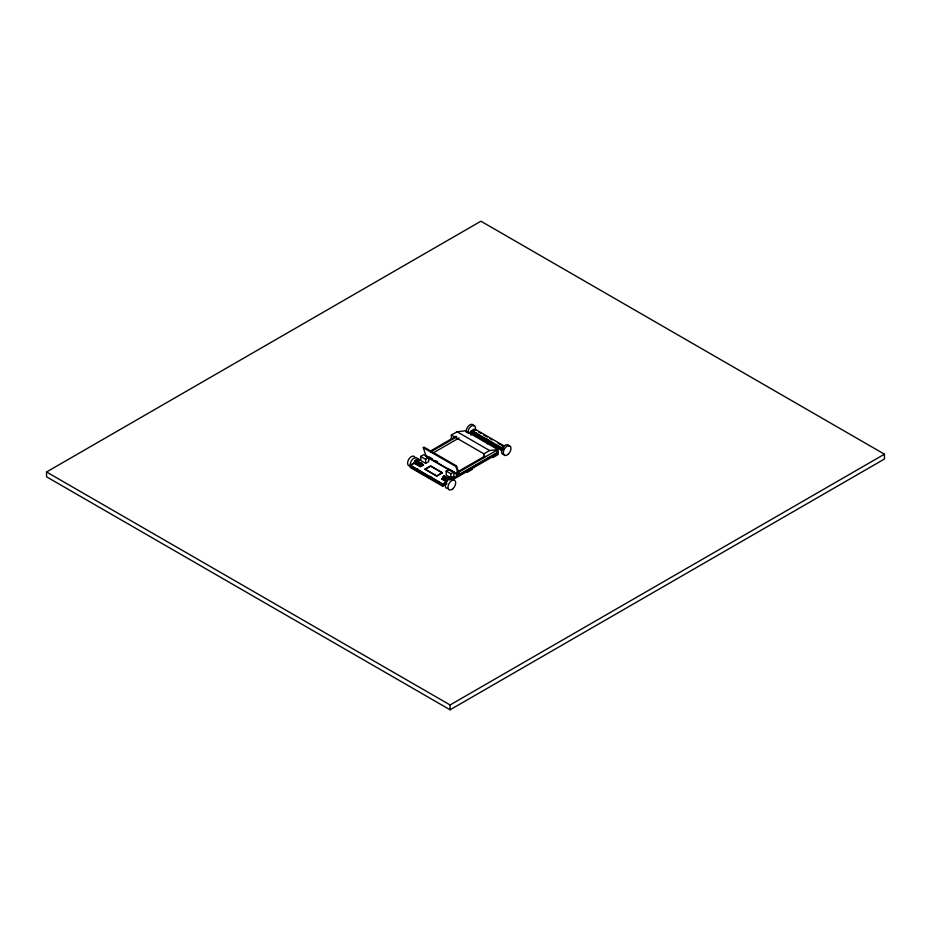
<?xml version="1.0" encoding="UTF-8"?>
<svg xmlns="http://www.w3.org/2000/svg" width="931" height="931" viewBox="0 0 931 931"><rect width="100%" height="100%" fill="white"/><g stroke="black" fill="none" stroke-linecap="round" stroke-linejoin="round"><path stroke-width="1.4" d="M413.853 462.591L413.911 462.346M444.04 478.115C441.317 478.976 445.006 473.984 444.704 477.219M448.346 478.359L447.276 479.058L443.319 476.765M423.291 447.695L423.919 447.101L456.493 465.907L459.344 474.403L458.715 474.996L426.154 456.202L423.291 447.695L455.864 466.501L458.715 474.996M426.154 456.202L426.782 455.596L425.525 456.318M455.864 466.501L456.493 465.907M416.855 462.288L416.18 462.684A1.245 0.722 -60 0 1 415.692 461.648A1.245 0.722 -60 0 1 416.832 460.426A1.245 0.722 -60 0 1 417.321 461.45M421.138 464.93L421.254 464.825A1.245 0.722 -60 0 0 421.592 463.068A1.245 0.722 -60 0 0 420.195 463.894A1.245 0.722 -60 0 0 420.579 465.221L421.138 464.93L416.739 462.381L415.017 463.382L415.017 460.845L418.1 459.064L418.1 461.601L423.477 464.965L420.405 466.745L414.679 463.44L414.679 460.647L418.1 459.064M485.586 440.293C485.132 442.772 489.264 439.048 485.447 440.794L470.225 432.17L473.169 430.413L470.225 432.112M485.586 440.805C484.434 442.388 488.752 441.445 486.494 440.666M486.331 440.223L486.145 439.095L488.123 441.085L488.123 439.816L486.366 438.792L483.038 440.875M46.55 471.982L480.908 221.206L884.45 454.188L884.45 459.018L450.092 709.794L46.55 476.812L46.55 471.982L450.092 704.965L884.45 454.188M451.372 438.932L451.372 435.045L457.063 431.763L465.43 430.82L497.934 449.58L498.004 454.631L492.72 457.68L492.72 456.656M420.637 456.423L423.721 454.654L428.702 457.528L428.702 461.59L425.63 463.37L420.637 460.496L420.637 456.423L425.63 459.309L428.702 457.528M430.902 450.755L456.062 436.232M430.692 451.896L456.749 436.848M446.729 483.969L442.772 486.261L410.21 467.455L410.21 465.174L414.923 462.451M417.274 461.089L420.812 459.041M415.226 462.777L410.21 465.675L442.772 484.481L446.531 482.305M417.74 461.334L420.242 459.879M414.679 463.44L416.727 462.253M432.694 453.199L459.134 437.931M484.469 439.641L471.191 431.972L471.191 430.948L473.995 429.331L475.532 430.227L475.532 429.459L504.137 445.972L504.137 446.74M470.225 432.17L474.577 429.668M475.532 429.459L470.644 432.415M475.532 430.227L472.727 431.844L472.727 431.076L501.332 447.59L504.137 445.972M476.439 432.845L474.577 433.927L474.577 432.903M415.017 463.382L420.405 466.489L423.477 464.709M417.46 468.596L415.482 469.748L415.482 468.724M425.002 469.154L430.611 465.919L442.353 472.692L436.755 476.183L425.002 469.154L436.755 475.927L442.353 472.692M425.002 469.399L430.611 466.163L442.353 472.948M485.633 440.13L488.123 441.085M485.61 440.887L486.506 440.247M487.902 440.107L486.145 441.119L484.376 439.944L486.145 440.957L488.123 439.816M486.785 443.04L489.45 441.492L489.45 442.516L487.32 443.75M430.867 476.335L428.888 477.475L428.888 476.463M446.217 471.063L449.301 469.282L453.921 471.959L453.921 476.02L450.837 477.801L446.217 475.136L446.217 471.063L450.837 473.728L453.921 471.959M451.372 435.045L483.876 453.804L489.555 450.523L497.934 449.58L458.017 472.622L457.144 472.11L457.144 474.577M443.168 477.056L446.508 479.023L446.508 481.816L441.631 479L443.68 477.556M441.631 479L443.68 477.812M457.144 472.11L484.842 456.12M446.508 479.023L449.58 477.242L449.58 480.035L497.934 452.047M503.205 447.276L501.332 448.358L501.332 447.59M502.926 448.079L500.622 449.464L503.45 448.381M410.21 465.174L442.772 483.969L446.508 481.816M451.558 479.407L498.004 452.594M446.729 483.212L442.772 485.493L410.21 466.699M452.769 479.721L498.004 453.606M486.215 440.456L486.366 438.792M485.447 440.794L501.134 449.766M478.615 431.996L481.094 433.427M483.561 434.858L487.274 437M489.764 438.431L492.255 439.874M497.899 443.133L502.403 445.74M471.191 430.948L503.089 449.37M485.26 439.595L485.901 440.095M486.168 440.119L487.902 441.213M486.96 441.073L501.332 449.37L501.332 450.139L488.903 442.958M488.123 442.26L486.913 441.061M485.167 440.805L472.727 433.625L472.727 432.857M457.063 431.763L489.555 450.523M428.888 456.818L432.578 458.948M435.033 460.368L437.489 461.788M426.747 457.028L458.099 475.124L458.017 472.622M449.58 477.242L446.252 478.871L446.252 481.408L441.631 478.743M444.18 476.078L448.521 478.441M443.959 476.148L447.916 478.441M443.726 476.3L447.683 478.592M418.903 462.323L423.477 464.965M443.505 476.509L447.474 478.802M443.063 477.347L446.03 479.069M443.016 477.638L445.984 479.349M443.028 477.894L446.74 479.989M416.262 462.66L420.672 465.197M443.098 478.103L446.577 480.047M502.205 449.37L502.205 450.139M499.598 447.357L499.598 448.37M497.049 450.08L497.049 452.547M485.714 439.339L485.714 440.351M483.876 453.804L483.876 457.691M473.995 429.331L473.995 430.343M472.203 468.502L472.203 469.445L467.246 472.308L467.246 471.365M450.837 473.728L450.837 477.801M450.092 704.965L450.092 709.794M442.772 483.969L442.772 486.261M438.594 482.06L438.594 483.084M425.63 459.309L425.63 463.37M425.141 474.298L425.141 475.322M417.763 458.867L417.763 461.66M448.183 488.438A5.481 3.165 -60 0 1 446.438 481.955A5.481 3.165 -60 0 1 452.92 480.221M410.385 465.791A5.377 3.107 -60 0 1 408.686 459.425A5.377 3.107 -60 0 1 415.051 457.715M411.327 467.164A5.377 3.107 -60 0 1 413.027 458.832A5.377 3.107 -60 0 1 417.693 461.52M504.369 454.444A5.458 3.154 -60 0 1 502.647 447.986A5.458 3.154 -60 0 1 509.094 446.252M468.06 433.45A5.342 3.084 -60 0 1 471.703 425.851A5.342 3.084 -60 0 1 475.357 429.238M473.6 432.903A5.342 3.084 -60 0 1 470.725 434.998M466.291 432.438A5.342 3.084 -60 0 1 468.968 425.548A5.342 3.084 -60 0 1 473.6 425.967M472.843 432.287L471.749 431.647L472.843 432.287M452.827 488.798A5.481 3.165 -60 0 0 454.561 480.315A5.481 3.165 -60 0 0 448.079 486.063A5.481 3.165 -60 0 0 452.827 488.798M508.128 454.305A5.458 3.154 -60 0 0 509.862 445.856A5.458 3.154 -60 0 0 503.403 451.57A5.458 3.154 -60 0 0 508.128 454.305"/></g></svg>
